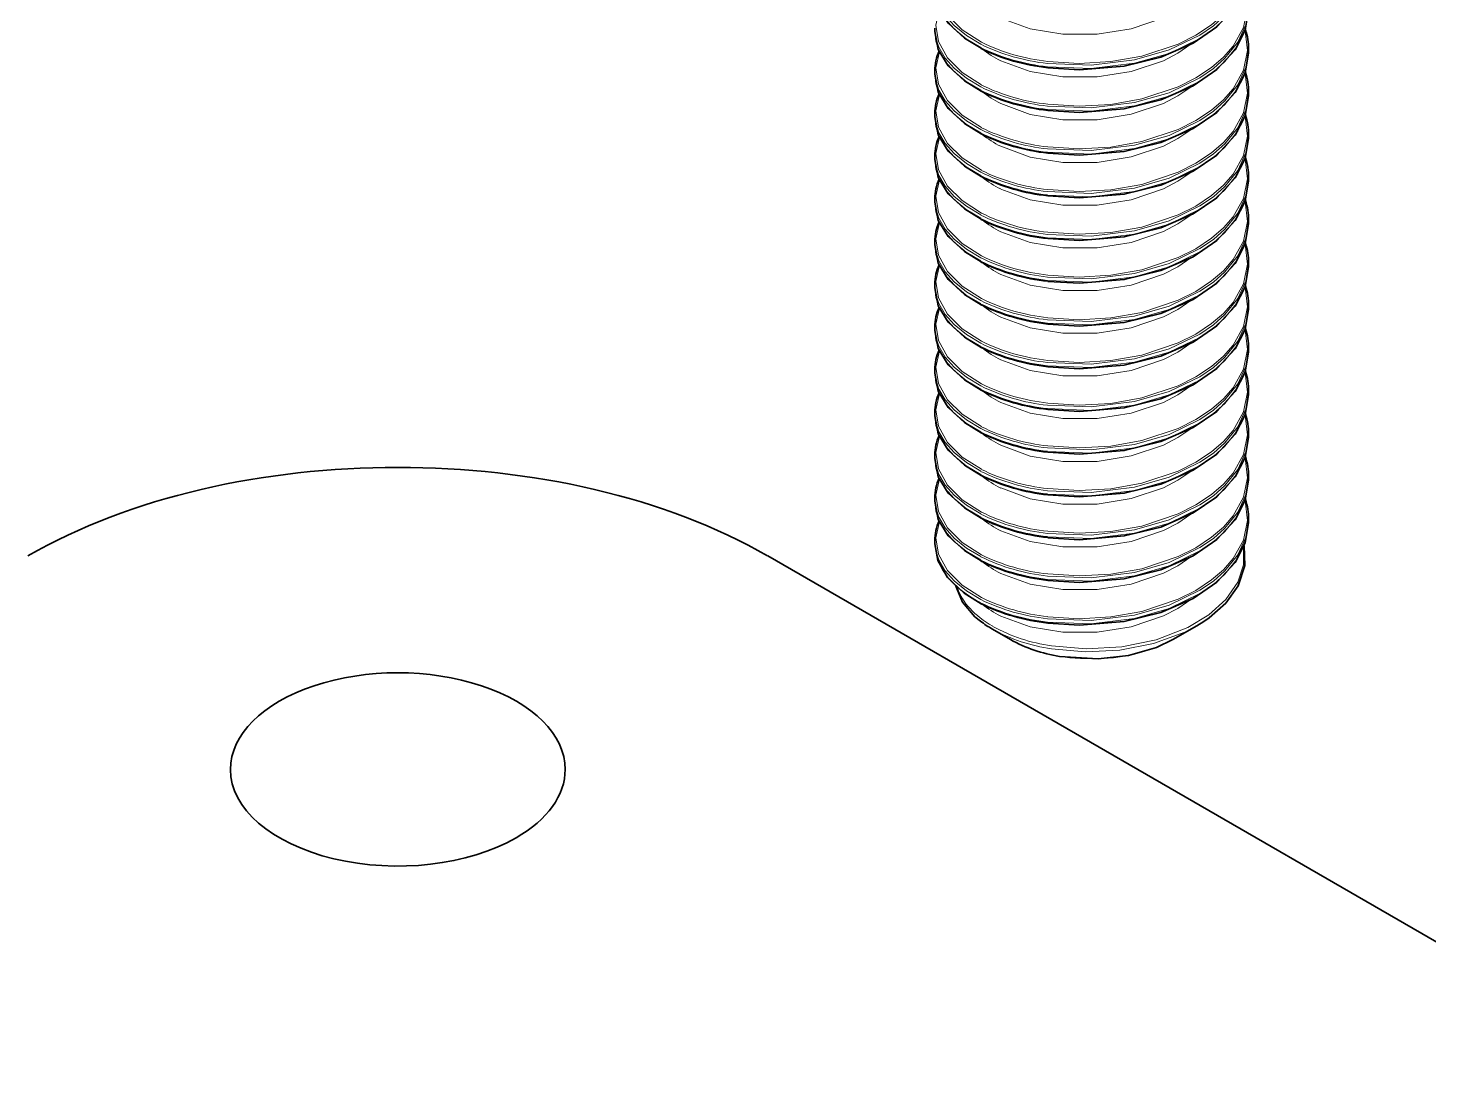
# Model space of a CAD drawing. Extents: x -131 to 1002, y -402 to 783.
# Drawn here: x 710.34 to 723.73, y 685.11 to 695.04 of the extents above; entities that cross this region are included whole.
import ezdxf

# ---------------------------------------------------------------- set-up
doc = ezdxf.new("R2010")
doc.units = 0

msp = doc.modelspace()

# ---------------------------------------------------------------- linework, layer by layer
at = {"color": 7, "lineweight": 35, "ltscale": 0.000802612}
for p, q in [((719.007, 695.009), (719.007, 695.041)), ((719.007, 694.601), (719.007, 694.633)), ((722.007, 694.396), (722.007, 694.429)), ((722.007, 693.988), (722.007, 694.02)), ((722.007, 693.58), (722.007, 693.612)), ((719.007, 693.376), (719.007, 693.408)), ((719.007, 692.968), (719.007, 693)), ((722.007, 692.763), (722.007, 692.796)), ((722.007, 692.355), (722.007, 692.387)), ((719.007, 692.151), (719.007, 692.183)), ((719.007, 691.743), (719.007, 691.775)), ((719.007, 691.335), (719.007, 691.367)), ((722.007, 691.13), (722.007, 691.163)), ((722.007, 690.722), (722.007, 690.754)), ((719.007, 690.11), (719.007, 690.142))]:
    msp.add_line(p, q, dxfattribs=at)
at = {"color": 7, "lineweight": 35, "ltscale": 0.000804138}
for p, q in [((722.007, 694.805), (722.007, 694.837)), ((719.007, 694.192), (719.007, 694.224)), ((719.007, 693.784), (719.007, 693.816)), ((722.007, 693.172), (722.007, 693.204)), ((719.007, 692.559), (719.007, 692.591)), ((722.007, 691.947), (722.007, 691.979)), ((722.007, 691.539), (722.007, 691.571)), ((719.007, 690.926), (719.007, 690.958)), ((719.007, 690.518), (719.007, 690.55)), ((722.007, 690.314), (722.007, 690.346))]:
    msp.add_line(p, q, dxfattribs=at)
at = {"color": 7, "lineweight": 35}
msp.add_line((763.909, 663.15), (717.41, 689.997), dxfattribs=at)
at = {"color": 7, "lineweight": 35, "ltscale": 0.006595}
msp.add_line((721.284, 689.197), (721.513, 689.329), dxfattribs=at)
at = {"color": 7, "lineweight": 35, "ltscale": 0.001938}
msp.add_line((721.513, 689.329), (721.579, 689.369), dxfattribs=at)
at = {"color": 7, "lineweight": 35, "ltscale": 0.00496}
msp.add_line((719.73, 689.197), (719.558, 689.296), dxfattribs=at)
at = {"color": 7, "lineweight": 13}
for points in [[(721.974, 695.831), (721.996, 695.642), (721.957, 695.455), (721.859, 695.277), (721.766, 695.171), (721.654, 695.073), (721.503, 694.973), (721.334, 694.888), (720.986, 694.772), (720.689, 694.72), (720.386, 694.703), (720.087, 694.722)], [(719.453, 694.906), (719.268, 695.024), (719.128, 695.163), (719.042, 695.319), (719.017, 695.476), (719.051, 695.631)], [(722.007, 695.653), (721.981, 695.48), (721.904, 695.313), (721.781, 695.16), (721.67, 695.062), (721.542, 694.974), (721.247, 694.832), (720.917, 694.736), (720.501, 694.685), (720.085, 694.702)], [(722.007, 695.621), (721.981, 695.447), (721.904, 695.281), (721.781, 695.128), (721.67, 695.03), (721.542, 694.942), (721.247, 694.799), (720.917, 694.704), (720.501, 694.653), (720.085, 694.67)], [(719.447, 694.888), (719.309, 694.97), (719.192, 695.065), (719.107, 695.162), (719.047, 695.265), (719.017, 695.356), (719.007, 695.449)], [(719.446, 694.856), (719.307, 694.939), (719.191, 695.034), (719.107, 695.13), (719.047, 695.233), (719.017, 695.324), (719.007, 695.417)], [(721.974, 695.423), (721.996, 695.234), (721.957, 695.046), (721.859, 694.869), (721.766, 694.762), (721.654, 694.665), (721.503, 694.565), (721.334, 694.48), (720.986, 694.364), (720.689, 694.311), (720.386, 694.294), (720.087, 694.313)], [(719.453, 694.498), (719.268, 694.615), (719.128, 694.755), (719.042, 694.911), (719.017, 695.067), (719.051, 695.223)], [(719.638, 695.135), (719.918, 695.033), (720.231, 694.982), (720.558, 694.982), (720.886, 695.033), (721.193, 695.138), (721.331, 695.209), (721.455, 695.294)], [(722.007, 695.245), (721.981, 695.071), (721.904, 694.905), (721.781, 694.752), (721.67, 694.654), (721.542, 694.566), (721.247, 694.423), (720.917, 694.328), (720.501, 694.277), (720.085, 694.293)], [(722.007, 695.213), (721.981, 695.039), (721.904, 694.873), (721.781, 694.72), (721.67, 694.622), (721.542, 694.534), (721.247, 694.391), (720.917, 694.296), (720.501, 694.245), (720.085, 694.261)], [(719.447, 694.479), (719.309, 694.562), (719.192, 694.657), (719.107, 694.753), (719.047, 694.857), (719.017, 694.948), (719.007, 695.041)], [(719.446, 694.448), (719.307, 694.531), (719.191, 694.626), (719.107, 694.722), (719.047, 694.825), (719.017, 694.916), (719.007, 695.009)], [(721.974, 695.015), (721.996, 694.826), (721.957, 694.638), (721.859, 694.461), (721.766, 694.354), (721.654, 694.257), (721.503, 694.157), (721.334, 694.072), (720.986, 693.956), (720.689, 693.903), (720.386, 693.886), (720.087, 693.905)], [(719.453, 694.09), (719.268, 694.207), (719.128, 694.347), (719.042, 694.503), (719.017, 694.659), (719.051, 694.814)], [(719.638, 694.727), (719.918, 694.625), (720.231, 694.574), (720.558, 694.574), (720.886, 694.625), (721.193, 694.729), (721.331, 694.801), (721.455, 694.886)], [(722.007, 694.837), (721.981, 694.663), (721.904, 694.497), (721.781, 694.344), (721.67, 694.245), (721.542, 694.158), (721.247, 694.015), (720.917, 693.92), (720.501, 693.869), (720.085, 693.885)], [(722.007, 694.805), (721.981, 694.631), (721.904, 694.464), (721.781, 694.311), (721.67, 694.213), (721.542, 694.125), (721.247, 693.983), (720.917, 693.888), (720.501, 693.836), (720.085, 693.853)], [(719.447, 694.071), (719.309, 694.154), (719.192, 694.249), (719.107, 694.345), (719.047, 694.448), (719.017, 694.54), (719.007, 694.633)], [(719.446, 694.04), (719.307, 694.122), (719.191, 694.218), (719.107, 694.313), (719.047, 694.416), (719.017, 694.508), (719.007, 694.601)], [(721.974, 694.607), (721.996, 694.417), (721.957, 694.23), (721.859, 694.052), (721.766, 693.946), (721.654, 693.849), (721.503, 693.749), (721.334, 693.664), (720.986, 693.547), (720.689, 693.495), (720.386, 693.478), (720.087, 693.497)], [(719.453, 693.681), (719.268, 693.799), (719.128, 693.938), (719.042, 694.095), (719.017, 694.251), (719.051, 694.406)], [(719.638, 694.319), (719.918, 694.216), (720.231, 694.165), (720.558, 694.165), (720.886, 694.217), (721.193, 694.321), (721.331, 694.393), (721.455, 694.477)], [(722.007, 694.429), (721.981, 694.255), (721.904, 694.088), (721.781, 693.935), (721.67, 693.837), (721.542, 693.749), (721.247, 693.607), (720.917, 693.511), (720.501, 693.46), (720.085, 693.477)], [(722.007, 694.396), (721.981, 694.223), (721.904, 694.056), (721.781, 693.903), (721.67, 693.805), (721.542, 693.717), (721.247, 693.575), (720.917, 693.479), (720.501, 693.428), (720.085, 693.445)], [(719.447, 693.663), (719.309, 693.746), (719.192, 693.841), (719.107, 693.937), (719.047, 694.04), (719.017, 694.131), (719.007, 694.224)], [(719.446, 693.631), (719.307, 693.714), (719.191, 693.809), (719.107, 693.905), (719.047, 694.008), (719.017, 694.099), (719.007, 694.192)], [(721.974, 694.198), (721.996, 694.009), (721.957, 693.822), (721.859, 693.644), (721.766, 693.538), (721.654, 693.44), (721.503, 693.34), (721.334, 693.255), (720.986, 693.139), (720.689, 693.087), (720.386, 693.07), (720.087, 693.089)], [(719.638, 693.911), (719.918, 693.808), (720.231, 693.757), (720.558, 693.757), (720.886, 693.809), (721.193, 693.913), (721.331, 693.985), (721.455, 694.069)], [(722.007, 694.02), (721.981, 693.847), (721.904, 693.68), (721.781, 693.527), (721.67, 693.429), (721.542, 693.341), (721.247, 693.199), (720.917, 693.103), (720.501, 693.052), (720.085, 693.069)], [(719.453, 693.273), (719.268, 693.391), (719.128, 693.53), (719.042, 693.686), (719.017, 693.843), (719.051, 693.998)], [(722.007, 693.988), (721.981, 693.814), (721.904, 693.648), (721.781, 693.495), (721.67, 693.397), (721.542, 693.309), (721.247, 693.167), (720.917, 693.071), (720.501, 693.02), (720.085, 693.037)], [(719.447, 693.255), (719.309, 693.337), (719.192, 693.432), (719.107, 693.529), (719.047, 693.632), (719.017, 693.723), (719.007, 693.816)], [(719.446, 693.223), (719.307, 693.306), (719.191, 693.401), (719.107, 693.497), (719.047, 693.6), (719.017, 693.691), (719.007, 693.784)], [(721.974, 693.79), (721.996, 693.601), (721.957, 693.413), (721.859, 693.236), (721.766, 693.13), (721.654, 693.032), (721.503, 692.932), (721.334, 692.847), (720.986, 692.731), (720.689, 692.678), (720.386, 692.661), (720.087, 692.68)], [(719.638, 693.502), (719.918, 693.4), (720.231, 693.349), (720.558, 693.349), (720.886, 693.4), (721.193, 693.505), (721.331, 693.576), (721.455, 693.661)], [(722.007, 693.612), (721.981, 693.438), (721.904, 693.272), (721.781, 693.119), (721.67, 693.021), (721.542, 692.933), (721.247, 692.79), (720.917, 692.695), (720.501, 692.644), (720.085, 692.661)], [(719.453, 692.865), (719.268, 692.982), (719.128, 693.122), (719.042, 693.278), (719.017, 693.434), (719.051, 693.59)], [(722.007, 693.58), (721.981, 693.406), (721.904, 693.24), (721.781, 693.087), (721.67, 692.989), (721.542, 692.901), (721.247, 692.758), (720.917, 692.663), (720.501, 692.612), (720.085, 692.628)], [(719.447, 692.846), (719.309, 692.929), (719.192, 693.024), (719.107, 693.12), (719.047, 693.224), (719.017, 693.315), (719.007, 693.408)], [(719.446, 692.815), (719.307, 692.898), (719.191, 692.993), (719.107, 693.089), (719.047, 693.192), (719.017, 693.283), (719.007, 693.376)], [(721.974, 693.382), (721.996, 693.193), (721.957, 693.005), (721.859, 692.828), (721.766, 692.721), (721.654, 692.624), (721.503, 692.524), (721.334, 692.439), (720.986, 692.323), (720.689, 692.27), (720.386, 692.253), (720.087, 692.272)], [(719.638, 693.094), (719.918, 692.992), (720.231, 692.941), (720.558, 692.941), (720.886, 692.992), (721.193, 693.096), (721.331, 693.168), (721.455, 693.253)], [(722.007, 693.204), (721.981, 693.03), (721.904, 692.864), (721.781, 692.71), (721.67, 692.612), (721.542, 692.525), (721.247, 692.382), (720.917, 692.287), (720.501, 692.235), (720.085, 692.252)], [(719.453, 692.457), (719.268, 692.574), (719.128, 692.714), (719.042, 692.87), (719.017, 693.026), (719.051, 693.182)], [(722.007, 693.172), (721.981, 692.998), (721.904, 692.831), (721.781, 692.678), (721.67, 692.58), (721.542, 692.492), (721.247, 692.35), (720.917, 692.255), (720.501, 692.203), (720.085, 692.22)], [(719.447, 692.438), (719.309, 692.521), (719.192, 692.616), (719.107, 692.712), (719.047, 692.815), (719.017, 692.907), (719.007, 693)], [(719.446, 692.407), (719.307, 692.489), (719.191, 692.585), (719.107, 692.681), (719.047, 692.783), (719.017, 692.875), (719.007, 692.968)], [(721.974, 692.974), (721.996, 692.785), (721.957, 692.597), (721.859, 692.419), (721.766, 692.313), (721.654, 692.216), (721.503, 692.116), (721.334, 692.031), (720.986, 691.914), (720.689, 691.862), (720.386, 691.845), (720.087, 691.864)], [(719.638, 692.686), (719.918, 692.583), (720.231, 692.532), (720.558, 692.532), (720.886, 692.584), (721.193, 692.688), (721.331, 692.76), (721.455, 692.844)], [(719.453, 692.048), (719.268, 692.166), (719.128, 692.305), (719.042, 692.462), (719.017, 692.618), (719.051, 692.773)], [(722.007, 692.796), (721.981, 692.622), (721.904, 692.455), (721.781, 692.302), (721.67, 692.204), (721.542, 692.116), (721.247, 691.974), (720.917, 691.878), (720.501, 691.827), (720.085, 691.844)], [(722.007, 692.763), (721.981, 692.59), (721.904, 692.423), (721.781, 692.27), (721.67, 692.172), (721.542, 692.084), (721.247, 691.942), (720.917, 691.846), (720.501, 691.795), (720.085, 691.812)], [(719.447, 692.03), (719.309, 692.113), (719.192, 692.208), (719.107, 692.304), (719.047, 692.407), (719.017, 692.498), (719.007, 692.591)], [(719.446, 691.998), (719.307, 692.081), (719.191, 692.176), (719.107, 692.272), (719.047, 692.375), (719.017, 692.466), (719.007, 692.559)], [(721.974, 692.565), (721.996, 692.376), (721.957, 692.189), (721.859, 692.011), (721.766, 691.905), (721.654, 691.807), (721.503, 691.707), (721.334, 691.622), (720.986, 691.506), (720.689, 691.454), (720.386, 691.437), (720.087, 691.456)], [(719.638, 692.278), (719.918, 692.175), (720.231, 692.124), (720.558, 692.124), (720.886, 692.176), (721.193, 692.28), (721.331, 692.352), (721.455, 692.436)], [(719.453, 691.64), (719.268, 691.758), (719.128, 691.897), (719.042, 692.053), (719.017, 692.21), (719.051, 692.365)], [(722.007, 692.387), (721.981, 692.214), (721.904, 692.047), (721.781, 691.894), (721.67, 691.796), (721.542, 691.708), (721.247, 691.566), (720.917, 691.47), (720.501, 691.419), (720.085, 691.436)], [(722.007, 692.355), (721.981, 692.181), (721.904, 692.015), (721.781, 691.862), (721.67, 691.764), (721.542, 691.676), (721.247, 691.534), (720.917, 691.438), (720.501, 691.387), (720.085, 691.404)], [(719.447, 691.622), (719.309, 691.704), (719.192, 691.799), (719.107, 691.896), (719.047, 691.999), (719.017, 692.09), (719.007, 692.183)], [(719.446, 691.59), (719.307, 691.673), (719.191, 691.768), (719.107, 691.864), (719.047, 691.967), (719.017, 692.058), (719.007, 692.151)], [(721.974, 692.157), (721.996, 691.968), (721.957, 691.78), (721.859, 691.603), (721.766, 691.496), (721.654, 691.399), (721.503, 691.299), (721.334, 691.214), (720.986, 691.098), (720.689, 691.045), (720.386, 691.029), (720.087, 691.047)], [(719.638, 691.869), (719.918, 691.767), (720.231, 691.716), (720.558, 691.716), (720.886, 691.767), (721.193, 691.872), (721.331, 691.943), (721.455, 692.028)], [(719.453, 691.232), (719.268, 691.349), (719.128, 691.489), (719.042, 691.645), (719.017, 691.801), (719.051, 691.957)], [(722.007, 691.979), (721.981, 691.805), (721.904, 691.639), (721.781, 691.486), (721.67, 691.388), (721.542, 691.3), (721.247, 691.157), (720.917, 691.062), (720.501, 691.011), (720.085, 691.028)], [(722.007, 691.947), (721.981, 691.773), (721.904, 691.607), (721.781, 691.454), (721.67, 691.356), (721.542, 691.268), (721.247, 691.125), (720.917, 691.03), (720.501, 690.979), (720.085, 690.995)], [(719.447, 691.213), (719.309, 691.296), (719.192, 691.391), (719.107, 691.487), (719.047, 691.591), (719.017, 691.682), (719.007, 691.775)], [(719.446, 691.182), (719.307, 691.265), (719.191, 691.36), (719.107, 691.456), (719.047, 691.559), (719.017, 691.65), (719.007, 691.743)], [(721.974, 691.749), (721.996, 691.56), (721.957, 691.372), (721.859, 691.195), (721.766, 691.088), (721.654, 690.991), (721.503, 690.891), (721.334, 690.806), (720.986, 690.69), (720.689, 690.637), (720.386, 690.62), (720.087, 690.639)], [(719.638, 691.461), (719.918, 691.359), (720.231, 691.308), (720.558, 691.308), (720.886, 691.359), (721.193, 691.463), (721.331, 691.535), (721.455, 691.62)], [(719.453, 690.824), (719.268, 690.941), (719.128, 691.081), (719.042, 691.237), (719.017, 691.393), (719.051, 691.549)], [(722.007, 691.571), (721.981, 691.397), (721.904, 691.231), (721.781, 691.078), (721.67, 690.979), (721.542, 690.892), (721.247, 690.749), (720.917, 690.654), (720.501, 690.603), (720.085, 690.619)], [(722.007, 691.539), (721.981, 691.365), (721.904, 691.198), (721.781, 691.045), (721.67, 690.947), (721.542, 690.859), (721.247, 690.717), (720.917, 690.622), (720.501, 690.57), (720.085, 690.587)], [(719.447, 690.805), (719.309, 690.888), (719.192, 690.983), (719.107, 691.079), (719.047, 691.182), (719.017, 691.274), (719.007, 691.367)], [(719.446, 690.774), (719.307, 690.856), (719.191, 690.952), (719.107, 691.048), (719.047, 691.15), (719.017, 691.242), (719.007, 691.335)], [(721.974, 691.341), (721.996, 691.152), (721.957, 690.964), (721.859, 690.786), (721.766, 690.68), (721.654, 690.583), (721.503, 690.483), (721.334, 690.398), (720.986, 690.281), (720.689, 690.229), (720.386, 690.212), (720.087, 690.231)], [(719.638, 691.053), (719.918, 690.95), (720.231, 690.899), (720.558, 690.899), (720.886, 690.951), (721.193, 691.055), (721.331, 691.127), (721.455, 691.211)], [(719.453, 690.415), (719.268, 690.533), (719.128, 690.672), (719.042, 690.829), (719.017, 690.985), (719.051, 691.14)], [(722.007, 691.163), (721.981, 690.989), (721.904, 690.822), (721.781, 690.669), (721.67, 690.571), (721.542, 690.483), (721.247, 690.341), (720.917, 690.245), (720.501, 690.194), (720.085, 690.211)], [(722.007, 691.13), (721.981, 690.957), (721.904, 690.79), (721.781, 690.637), (721.67, 690.539), (721.542, 690.451), (721.247, 690.309), (720.917, 690.213), (720.501, 690.162), (720.085, 690.179)], [(719.447, 690.397), (719.309, 690.48), (719.192, 690.575), (719.107, 690.671), (719.047, 690.774), (719.017, 690.865), (719.007, 690.958)], [(719.446, 690.365), (719.307, 690.448), (719.191, 690.543), (719.107, 690.639), (719.047, 690.742), (719.017, 690.833), (719.007, 690.926)], [(721.974, 690.932), (721.996, 690.743), (721.957, 690.556), (721.859, 690.378), (721.766, 690.272), (721.654, 690.174), (721.503, 690.074), (721.334, 689.989), (720.986, 689.873), (720.689, 689.821), (720.386, 689.804), (720.087, 689.823)], [(719.638, 690.645), (719.918, 690.542), (720.231, 690.491), (720.558, 690.491), (720.886, 690.543), (721.193, 690.647), (721.331, 690.719), (721.455, 690.803)], [(719.453, 690.007), (719.268, 690.125), (719.128, 690.264), (719.042, 690.42), (719.017, 690.577), (719.051, 690.732)], [(722.007, 690.754), (721.981, 690.581), (721.904, 690.414), (721.781, 690.261), (721.67, 690.163), (721.542, 690.075), (721.247, 689.933), (720.917, 689.837), (720.501, 689.786), (720.085, 689.803)], [(722.007, 690.722), (721.981, 690.548), (721.904, 690.382), (721.781, 690.229), (721.67, 690.131), (721.542, 690.043), (721.247, 689.901), (720.917, 689.805), (720.501, 689.754), (720.085, 689.771)], [(719.447, 689.989), (719.309, 690.071), (719.192, 690.166), (719.107, 690.263), (719.047, 690.366), (719.017, 690.457), (719.007, 690.55)], [(721.974, 690.524), (721.996, 690.335), (721.957, 690.147), (721.859, 689.97), (721.766, 689.864), (721.654, 689.766), (721.503, 689.666), (721.334, 689.581), (720.986, 689.465), (720.689, 689.412), (720.386, 689.396), (720.087, 689.414)], [(719.446, 689.957), (719.307, 690.04), (719.191, 690.135), (719.107, 690.231), (719.047, 690.334), (719.017, 690.425), (719.007, 690.518)], [(719.638, 690.236), (719.918, 690.134), (720.231, 690.083), (720.558, 690.083), (720.886, 690.134), (721.193, 690.239), (721.331, 690.31), (721.455, 690.395)], [(719.453, 689.599), (719.268, 689.716), (719.128, 689.856), (719.042, 690.012), (719.017, 690.168), (719.051, 690.324)], [(722.007, 690.346), (721.981, 690.172), (721.904, 690.006), (721.781, 689.853), (721.67, 689.755), (721.542, 689.667), (721.247, 689.524), (720.917, 689.429), (720.501, 689.378), (720.085, 689.395)], [(722.007, 690.314), (721.981, 690.14), (721.904, 689.974), (721.781, 689.821), (721.67, 689.723), (721.542, 689.635), (721.247, 689.492), (720.917, 689.397), (720.501, 689.346), (720.085, 689.362)], [(719.447, 689.58), (719.309, 689.663), (719.192, 689.758), (719.107, 689.854), (719.047, 689.958), (719.017, 690.049), (719.007, 690.142)], [(719.638, 689.828), (719.918, 689.726), (720.231, 689.675), (720.558, 689.675), (720.886, 689.726), (721.193, 689.83), (721.331, 689.902), (721.455, 689.987)], [(720.122, 689.135), (720.455, 689.107), (720.794, 689.127), (721.124, 689.195), (721.427, 689.312), (721.627, 689.432), (721.79, 689.578), (721.904, 689.744), (721.958, 689.909), (721.959, 690.078)], [(719.638, 689.42), (719.918, 689.317), (720.231, 689.266), (720.558, 689.266), (720.886, 689.318), (721.193, 689.422), (721.331, 689.494), (721.455, 689.578)], [(720.122, 689.107), (720.446, 689.079), (720.777, 689.096), (721.099, 689.16), (721.397, 689.268), (721.513, 689.329)]]:
    msp.add_lwpolyline(points, dxfattribs=at)
at = {"color": 7, "lineweight": 35}
for points in [[(722.007, 695.621), (721.975, 695.427), (721.88, 695.241), (721.704, 695.052), (721.476, 694.897), (721.167, 694.763), (720.818, 694.677), (720.39, 694.642), (720.088, 694.661)], [(719.007, 695.417), (719.041, 695.244), (719.136, 695.088), (719.29, 694.945), (719.45, 694.847)], [(722.007, 695.213), (721.975, 695.019), (721.88, 694.833), (721.704, 694.643), (721.476, 694.488), (721.167, 694.355), (720.818, 694.269), (720.39, 694.234), (720.088, 694.253)], [(719.007, 695.009), (719.041, 694.836), (719.136, 694.68), (719.29, 694.537), (719.45, 694.438)], [(722.007, 694.805), (721.975, 694.611), (721.88, 694.424), (721.704, 694.235), (721.476, 694.08), (721.167, 693.947), (720.818, 693.861), (720.39, 693.826), (720.088, 693.844)], [(719.007, 694.601), (719.041, 694.427), (719.136, 694.272), (719.29, 694.128), (719.45, 694.03)], [(722.007, 694.396), (721.975, 694.202), (721.88, 694.016), (721.704, 693.827), (721.476, 693.672), (721.167, 693.538), (720.818, 693.453), (720.39, 693.417), (720.088, 693.436)], [(719.007, 694.192), (719.041, 694.019), (719.136, 693.863), (719.29, 693.72), (719.45, 693.622)], [(722.007, 693.988), (721.975, 693.794), (721.88, 693.608), (721.704, 693.419), (721.476, 693.264), (721.167, 693.13), (720.818, 693.044), (720.39, 693.009), (720.088, 693.028)], [(719.007, 693.784), (719.041, 693.611), (719.136, 693.455), (719.29, 693.312), (719.45, 693.214)], [(722.007, 693.58), (721.975, 693.386), (721.88, 693.2), (721.704, 693.01), (721.476, 692.855), (721.167, 692.722), (720.818, 692.636), (720.39, 692.601), (720.088, 692.62)], [(719.007, 693.376), (719.041, 693.203), (719.136, 693.047), (719.29, 692.904), (719.45, 692.805)], [(722.007, 693.172), (721.975, 692.978), (721.88, 692.791), (721.704, 692.602), (721.476, 692.447), (721.167, 692.314), (720.818, 692.228), (720.39, 692.193), (720.088, 692.211)], [(719.007, 692.968), (719.041, 692.794), (719.136, 692.639), (719.29, 692.495), (719.45, 692.397)], [(722.007, 692.763), (721.975, 692.569), (721.88, 692.383), (721.704, 692.194), (721.476, 692.039), (721.167, 691.905), (720.818, 691.82), (720.39, 691.784), (720.088, 691.803)], [(719.007, 692.559), (719.041, 692.386), (719.136, 692.23), (719.29, 692.087), (719.45, 691.989)], [(722.007, 692.355), (721.975, 692.161), (721.88, 691.975), (721.704, 691.786), (721.476, 691.631), (721.167, 691.497), (720.818, 691.411), (720.39, 691.376), (720.088, 691.395)], [(719.007, 692.151), (719.041, 691.978), (719.136, 691.822), (719.29, 691.679), (719.45, 691.581)], [(722.007, 691.947), (721.975, 691.753), (721.88, 691.567), (721.704, 691.377), (721.476, 691.222), (721.167, 691.089), (720.818, 691.003), (720.39, 690.968), (720.088, 690.987)], [(719.007, 691.743), (719.041, 691.57), (719.136, 691.414), (719.29, 691.271), (719.45, 691.172)], [(722.007, 691.539), (721.975, 691.345), (721.88, 691.158), (721.704, 690.969), (721.476, 690.814), (721.167, 690.681), (720.818, 690.595), (720.39, 690.56), (720.088, 690.578)], [(719.007, 691.335), (719.041, 691.161), (719.136, 691.006), (719.29, 690.862), (719.45, 690.764)], [(722.007, 691.13), (721.975, 690.936), (721.88, 690.75), (721.704, 690.561), (721.476, 690.406), (721.167, 690.272), (720.818, 690.187), (720.39, 690.151), (720.088, 690.17)], [(719.007, 690.926), (719.041, 690.753), (719.136, 690.597), (719.29, 690.454), (719.45, 690.356)], [(722.007, 690.722), (721.975, 690.528), (721.88, 690.342), (721.704, 690.153), (721.476, 689.998), (721.167, 689.864), (720.818, 689.778), (720.39, 689.743), (720.088, 689.762)], [(719.007, 690.518), (719.041, 690.345), (719.136, 690.189), (719.29, 690.046), (719.45, 689.948)], [(722.007, 690.314), (721.975, 690.12), (721.88, 689.934), (721.704, 689.744), (721.476, 689.589), (721.167, 689.456), (720.818, 689.37), (720.39, 689.335), (720.088, 689.354)], [(719.007, 690.11), (719.036, 689.951), (719.13, 689.789), (719.288, 689.639), (719.45, 689.539)], [(721.965, 690.092), (721.97, 689.905), (721.906, 689.71), (721.788, 689.544), (721.629, 689.404), (721.579, 689.369)], [(719.207, 689.706), (719.272, 689.553), (719.391, 689.415), (719.444, 689.372)], [(720.2, 689.035), (720.568, 689.011), (720.86, 689.044), (721.127, 689.121), (721.284, 689.197)]]:
    msp.add_lwpolyline(points, dxfattribs=at)
for centre, radius, start, end in [((721.399, 694.836), 0.608, 0.1242, 18.1502), ((719.471, 694.63), 0.464, 155.8032, 179.695), ((720.293, 696.569), 1.919, 243.9265, 263.8541), ((721.399, 694.427), 0.608, 0.1242, 18.1502), ((719.471, 694.222), 0.464, 155.8032, 179.695), ((720.293, 696.161), 1.919, 243.9265, 263.8541), ((721.399, 694.019), 0.608, 0.1242, 18.1502), ((720.293, 695.753), 1.919, 243.9265, 263.8541), ((719.471, 693.814), 0.464, 155.8032, 179.695), ((721.399, 693.611), 0.608, 0.1242, 18.1502), ((720.293, 695.345), 1.919, 243.9265, 263.8541), ((719.471, 693.406), 0.464, 155.8032, 179.695), ((721.399, 693.203), 0.608, 0.1242, 18.1502), ((720.293, 694.936), 1.919, 243.9265, 263.8541), ((719.471, 692.997), 0.464, 155.8032, 179.695), ((721.399, 692.794), 0.608, 0.1242, 18.1502), ((720.293, 694.528), 1.919, 243.9265, 263.8541), ((719.471, 692.589), 0.464, 155.8032, 179.695), ((721.399, 692.386), 0.608, 0.1242, 18.1502), ((719.471, 692.181), 0.464, 155.8032, 179.695), ((720.293, 694.12), 1.919, 243.9265, 263.8541), ((721.399, 691.978), 0.608, 0.1242, 18.1502), ((719.471, 691.773), 0.464, 155.8032, 179.695), ((720.293, 693.712), 1.919, 243.9265, 263.8541), ((721.399, 691.57), 0.608, 0.1242, 18.1502), ((719.471, 691.364), 0.464, 155.8032, 179.695), ((720.293, 693.303), 1.919, 243.9265, 263.8541), ((721.399, 691.161), 0.608, 0.1242, 18.1502), ((719.471, 690.956), 0.464, 155.8032, 179.695), ((720.293, 692.895), 1.919, 243.9265, 263.8541), ((721.399, 690.753), 0.608, 0.1242, 18.1502), ((719.471, 690.548), 0.464, 155.8032, 179.695), ((720.293, 692.487), 1.919, 243.9265, 263.8541), ((721.399, 690.345), 0.608, 0.1242, 18.1502), ((719.471, 690.14), 0.464, 155.8032, 179.695), ((720.293, 692.079), 1.919, 243.9265, 263.8541), ((720.293, 691.67), 1.919, 243.9265, 263.8541), ((720.293, 691.262), 1.919, 243.9265, 263.8541), ((720.077, 690.202), 1.044, 232.6674, 240.2025), ((720.417, 690.441), 1.422, 241.0836, 261.2134)]:
    msp.add_arc(centre, radius, start, end, dxfattribs=at)
at = {"color": 7, "lineweight": 13}
for centre, radius, start, end in [((720.292, 696.584), 1.925, 243.9116, 263.8226), ((720.292, 696.618), 1.927, 243.9604, 263.8135), ((720.293, 696.624), 1.913, 243.9557, 263.8139), ((720.044, 695.554), 0.921, 230.6561, 243.8033), ((720.292, 696.176), 1.925, 243.9116, 263.8226), ((720.292, 696.21), 1.927, 243.9658, 263.8167), ((720.293, 696.215), 1.913, 243.9557, 263.8139), ((720.044, 695.146), 0.921, 230.6561, 243.8033), ((720.292, 695.768), 1.925, 243.9116, 263.8226), ((720.293, 695.8), 1.926, 243.9366, 263.7988), ((720.293, 695.807), 1.913, 243.9557, 263.8139), ((720.044, 694.737), 0.921, 230.6561, 243.8033), ((720.292, 695.36), 1.925, 243.9116, 263.8226), ((720.293, 695.392), 1.926, 243.9366, 263.7988), ((720.293, 695.399), 1.913, 243.9557, 263.8139), ((720.044, 694.329), 0.921, 230.6561, 243.8033), ((720.292, 694.951), 1.925, 243.9116, 263.8226), ((720.292, 694.985), 1.927, 243.9658, 263.8167), ((720.293, 694.991), 1.913, 243.9557, 263.8139), ((720.044, 693.921), 0.921, 230.6561, 243.8033), ((720.292, 694.543), 1.925, 243.9116, 263.8226), ((720.292, 694.577), 1.927, 243.9658, 263.8167), ((720.293, 694.582), 1.913, 243.9557, 263.8139), ((720.044, 693.513), 0.921, 230.6561, 243.8033), ((720.292, 694.135), 1.925, 243.9116, 263.8226), ((720.292, 694.168), 1.927, 243.9604, 263.8135), ((720.293, 694.174), 1.913, 243.9557, 263.8139), ((720.044, 693.104), 0.921, 230.6561, 243.8033), ((720.292, 693.727), 1.925, 243.9116, 263.8226), ((720.292, 693.76), 1.927, 243.9604, 263.8135), ((720.293, 693.766), 1.913, 243.9557, 263.8139), ((720.044, 692.696), 0.921, 230.6561, 243.8033), ((720.292, 693.352), 1.927, 243.9658, 263.8167), ((720.293, 693.358), 1.913, 243.9557, 263.8139), ((720.292, 693.318), 1.925, 243.9116, 263.8226), ((720.044, 692.288), 0.921, 230.6561, 243.8033), ((720.293, 692.943), 1.926, 243.9366, 263.7988), ((720.293, 692.949), 1.913, 243.9557, 263.8139), ((720.292, 692.91), 1.925, 243.9116, 263.8226), ((720.044, 691.88), 0.921, 230.6561, 243.8033), ((720.293, 692.534), 1.926, 243.9366, 263.7988), ((720.293, 692.541), 1.913, 243.9557, 263.8139), ((720.292, 692.502), 1.925, 243.9116, 263.8226), ((720.044, 691.471), 0.921, 230.6561, 243.8033), ((720.292, 692.127), 1.927, 243.9658, 263.8167), ((720.293, 692.133), 1.913, 243.9557, 263.8139), ((720.292, 692.094), 1.925, 243.9116, 263.8226), ((720.044, 691.063), 0.921, 230.6561, 243.8033), ((720.293, 691.718), 1.926, 243.9366, 263.7988), ((720.293, 691.725), 1.913, 243.9557, 263.8139), ((720.292, 691.685), 1.925, 243.9116, 263.8226), ((720.044, 690.655), 0.921, 230.6561, 243.8033), ((720.293, 691.317), 1.913, 243.9557, 263.8139), ((720.292, 691.277), 1.925, 243.9116, 263.8226), ((720.292, 691.311), 1.927, 243.9658, 263.8167), ((720.044, 690.247), 0.921, 230.6565, 243.8032), ((720.359, 690.786), 1.667, 241.3801, 261.8471), ((720.359, 690.765), 1.674, 241.4167, 261.8695)]:
    msp.add_arc(centre, radius, start, end, dxfattribs=at)
at = {"color": 7, "lineweight": 35}
for major_axis, start_param, end_param in [((5, 0), 0.785398, 2.356194), ((1.6, 0), 6.283185, 9.424778), ((1.6, 0), 3.141593, 5.497787), ((1.6, 0), 5.497787, 6.283185)]:
    msp.add_ellipse((713.874, 687.955), major_axis=major_axis, ratio=0.57735, start_param=start_param, end_param=end_param, dxfattribs=at)
at = {"color": 7, "lineweight": 13}
for centre, major_axis, ratio, start_param, end_param in [((720.386, 690.115), (1.379, 0.007), 0.557706, 3.30242, 3.959259), ((720.457, 689.806), (1.25, -0.006), 0.557584, 3.319261, 3.915265), ((720.507, 689.646), (1.099, 0), 0.57735, 3.927193, 5.497555)]:
    msp.add_ellipse(centre, major_axis=major_axis, ratio=ratio, start_param=start_param, end_param=end_param, dxfattribs=at)

doc.saveas('drawing.dxf')
